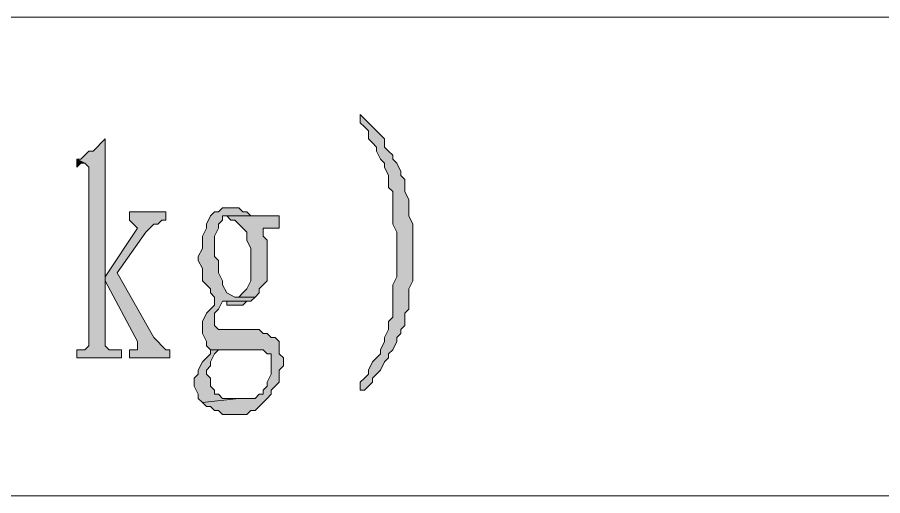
# Model space of a CAD drawing. Header units: millimetres. Extents: x 24 to 410, y 10 to 282.
# Drawn here: x 312.56 to 321.61, y 133.1 to 138.09 of the extents above; entities that cross this region are included whole.
import ezdxf

# ---------------------------------------------------------------- set-up
doc = ezdxf.new("R2010")
doc.units = ezdxf.units.MM

msp = doc.modelspace()

# ---------------------------------------------------------------- hatches: boundary and pattern name
h = msp.add_hatch(color=7)
h.dxf.hatch_style = 2
h.paths.add_polyline_path([(316.145333, 137.075333), (316.145333, 136.990667), (316.187667, 136.948333), (316.23, 136.906), (316.23, 136.821333), (316.272333, 136.779), (316.314667, 136.736667), (316.314667, 136.694333), (316.357, 136.609667), (316.399333, 136.567333), (316.399333, 136.525), (316.441667, 136.440333), (316.441667, 136.313333), (316.484, 136.271), (316.484, 135.932333), (316.526333, 135.847667), (316.526333, 135.636), (316.526333, 135.551333), (316.526333, 135.382), (316.484, 135.297333), (316.484, 134.958667), (316.441667, 134.916333), (316.441667, 134.831667), (316.399333, 134.747), (316.399333, 134.704667), (316.357, 134.62), (316.357, 134.577667), (316.314667, 134.535333), (316.272333, 134.493), (316.23, 134.408333), (316.23, 134.366), (316.187667, 134.323667), (316.145333, 134.281333), (316.145333, 134.196667), (316.187667, 134.196667), (316.23, 134.239), (316.272333, 134.281333), (316.272333, 134.323667), (316.314667, 134.366), (316.357, 134.408333), (316.399333, 134.493), (316.441667, 134.535333), (316.441667, 134.577667), (316.484, 134.62), (316.526333, 134.704667), (316.526333, 134.747), (316.568667, 134.789333), (316.568667, 134.831667), (316.611, 134.874), (316.611, 135.001), (316.653333, 135.043333), (316.653333, 135.255), (316.695667, 135.339667), (316.695667, 135.932333), (316.653333, 136.017), (316.653333, 136.186333), (316.611, 136.271), (316.611, 136.398), (316.568667, 136.440333), (316.568667, 136.482667), (316.526333, 136.567333), (316.484, 136.609667), (316.484, 136.652), (316.441667, 136.694333), (316.399333, 136.736667), (316.399333, 136.821333), (316.357, 136.863667), (316.314667, 136.906), (316.272333, 136.948333), (316.23, 136.990667), (316.187667, 137.033)])
h = msp.add_hatch(color=7)
h.dxf.hatch_style = 2
h.paths.add_polyline_path([(313.478333, 136.821333), (313.436, 136.779), (313.393667, 136.736667), (313.351333, 136.694333), (313.309, 136.694333), (313.266667, 136.652), (313.224333, 136.609667), (313.182, 136.609667), (313.266667, 136.567333), (313.309, 136.525), (313.309, 134.662333), (313.266667, 134.62), (313.182, 134.62), (313.182, 134.535333), (313.647667, 134.535333), (313.647667, 134.62), (313.520667, 134.62), (313.478333, 134.662333)])
h = msp.add_hatch(color=7)
h.dxf.hatch_style = 2
h.paths.add_polyline_path([(313.182, 136.609667), (313.182, 136.525), (313.224333, 136.567333), (313.266667, 136.567333)])
h = msp.add_hatch(color=7)
h.dxf.hatch_style = 2
h.paths.add_polyline_path([(314.833, 136.101667), (314.706, 136.101667), (314.663667, 136.059333), (314.621333, 136.059333), (314.579, 136.017), (314.536667, 135.932333), (314.536667, 135.89), (314.494333, 135.805333), (314.494333, 135.678333), (314.452, 135.593667), (314.452, 135.551333), (314.494333, 135.466667), (314.494333, 135.339667), (314.536667, 135.297333), (314.579, 135.255), (314.579, 135.212667), (314.621333, 135.170333), (314.621333, 135.085667), (314.579, 135.043333), (314.536667, 135.001), (314.494333, 134.916333), (314.494333, 134.789333), (314.536667, 134.704667), (314.536667, 134.662333), (314.579, 134.62), (315.129333, 134.62), (315.171667, 134.577667), (315.214, 134.577667), (315.214, 134.535333), (315.214, 134.366), (315.171667, 134.281333), (315.171667, 134.239), (315.129333, 134.196667), (315.129333, 134.154333), (315.087, 134.154333), (315.044667, 134.112), (314.875333, 134.112), (314.494333, 134.069667), (314.536667, 134.027333), (314.579, 134.027333), (314.621333, 133.985), (314.663667, 133.985), (314.706, 133.942667), (314.96, 133.942667), (315.002333, 133.985), (315.044667, 133.985), (315.087, 134.027333), (315.129333, 134.069667), (315.171667, 134.112), (315.214, 134.154333), (315.214, 134.196667), (315.256333, 134.239), (315.298667, 134.281333), (315.298667, 134.408333), (315.341, 134.450667), (315.341, 134.535333), (315.298667, 134.577667), (315.298667, 134.704667), (315.256333, 134.747), (315.214, 134.747), (315.171667, 134.789333), (315.129333, 134.789333), (315.087, 134.831667), (314.663667, 134.831667), (314.621333, 134.874), (314.621333, 135.001), (314.663667, 135.043333), (314.706, 135.128), (315.002333, 135.128), (315.044667, 135.170333), (314.833, 135.170333), (314.748333, 135.212667), (314.706, 135.297333), (314.706, 135.339667), (314.663667, 135.424333), (314.663667, 135.551333), (314.621333, 135.593667), (314.621333, 135.805333), (314.663667, 135.89), (314.663667, 135.932333), (314.706, 135.974667), (314.706, 136.017), (314.748333, 136.017), (315.298667, 136.017), (315.002333, 136.017), (314.96, 136.059333), (314.917667, 136.059333), (314.875333, 136.101667)])
h = msp.add_hatch(color=7)
h.dxf.hatch_style = 2
h.paths.add_polyline_path([(314.113333, 136.059333), (313.732333, 136.059333), (313.732333, 135.974667), (313.774667, 135.932333), (313.817, 135.89), (313.478333, 135.382), (313.478333, 135.339667), (313.817, 134.704667), (313.817, 134.62), (313.774667, 134.62), (313.732333, 134.62), (313.732333, 134.535333), (314.155667, 134.535333), (314.155667, 134.62), (314.113333, 134.62), (314.071, 134.662333), (314.028667, 134.704667), (313.986333, 134.747), (313.605333, 135.424333), (313.901667, 135.847667), (313.944, 135.89), (313.986333, 135.932333), (314.028667, 135.932333), (314.071, 135.974667), (314.113333, 135.974667)])
h = msp.add_hatch(color=7)
h.dxf.hatch_style = 2
h.paths.add_polyline_path([(315.298667, 136.017), (314.748333, 136.017), (314.790667, 135.974667), (314.833, 135.974667), (314.875333, 135.932333), (314.917667, 135.89), (314.96, 135.847667), (314.96, 135.763), (315.002333, 135.678333), (315.002333, 135.339667), (314.96, 135.255), (314.917667, 135.212667), (314.875333, 135.170333), (314.833, 135.170333), (315.044667, 135.170333), (315.087, 135.212667), (315.087, 135.255), (315.129333, 135.297333), (315.171667, 135.339667), (315.171667, 135.763), (315.129333, 135.805333), (315.129333, 135.89), (315.298667, 135.89)])
h = msp.add_hatch(color=7)
h.dxf.hatch_style = 2
h.paths.add_polyline_path([(315.002333, 135.128), (314.706, 135.128), (314.748333, 135.128), (314.748333, 135.085667), (314.833, 135.085667), (314.917667, 135.085667), (314.96, 135.128)])
h = msp.add_hatch(color=7)
h.dxf.hatch_style = 2
h.paths.add_polyline_path([(314.579, 134.62), (314.579, 134.577667), (314.536667, 134.535333), (314.494333, 134.493), (314.452, 134.408333), (314.452, 134.366), (314.409667, 134.323667), (314.409667, 134.239), (314.452, 134.154333), (314.452, 134.112), (314.494333, 134.069667), (314.875333, 134.112), (314.706, 134.112), (314.663667, 134.154333), (314.621333, 134.154333), (314.621333, 134.196667), (314.579, 134.239), (314.579, 134.323667), (314.536667, 134.366), (314.536667, 134.408333), (314.579, 134.450667), (314.579, 134.493), (314.621333, 134.577667), (314.663667, 134.62), (315.044667, 134.62)])

# ---------------------------------------------------------------- linework, layer by layer
at = {"color": 7, "lineweight": 0}
for points in [[(249.047, 138.091333), (377.063, 138.091333)], [(249.047, 133.096), (377.063, 133.096)]]:
    msp.add_lwpolyline(points, dxfattribs=at)
for points in [[(316.145333, 137.075333), (316.145333, 136.990667), (316.187667, 136.948333), (316.23, 136.906), (316.23, 136.821333), (316.272333, 136.779), (316.314667, 136.736667), (316.314667, 136.694333), (316.357, 136.609667), (316.399333, 136.567333), (316.399333, 136.525), (316.441667, 136.440333), (316.441667, 136.313333), (316.484, 136.271), (316.484, 135.932333), (316.526333, 135.847667), (316.526333, 135.636), (316.526333, 135.551333), (316.526333, 135.382), (316.484, 135.297333), (316.484, 134.958667), (316.441667, 134.916333), (316.441667, 134.831667), (316.399333, 134.747), (316.399333, 134.704667), (316.357, 134.62), (316.357, 134.577667), (316.314667, 134.535333), (316.272333, 134.493), (316.23, 134.408333), (316.23, 134.366), (316.187667, 134.323667), (316.145333, 134.281333), (316.145333, 134.196667), (316.187667, 134.196667), (316.23, 134.239), (316.272333, 134.281333), (316.272333, 134.323667), (316.314667, 134.366), (316.357, 134.408333), (316.399333, 134.493), (316.441667, 134.535333), (316.441667, 134.577667), (316.484, 134.62), (316.526333, 134.704667), (316.526333, 134.747), (316.568667, 134.789333), (316.568667, 134.831667), (316.611, 134.874), (316.611, 135.001), (316.653333, 135.043333), (316.653333, 135.255), (316.695667, 135.339667), (316.695667, 135.932333), (316.653333, 136.017), (316.653333, 136.186333), (316.611, 136.271), (316.611, 136.398), (316.568667, 136.440333), (316.568667, 136.482667), (316.526333, 136.567333), (316.484, 136.609667), (316.484, 136.652), (316.441667, 136.694333), (316.399333, 136.736667), (316.399333, 136.821333), (316.357, 136.863667), (316.314667, 136.906), (316.272333, 136.948333), (316.23, 136.990667), (316.187667, 137.033)], [(313.478333, 136.821333), (313.436, 136.779), (313.393667, 136.736667), (313.351333, 136.694333), (313.309, 136.694333), (313.266667, 136.652), (313.224333, 136.609667), (313.182, 136.609667), (313.266667, 136.567333), (313.309, 136.525), (313.309, 134.662333), (313.266667, 134.62), (313.182, 134.62), (313.182, 134.535333), (313.647667, 134.535333), (313.647667, 134.62), (313.520667, 134.62), (313.478333, 134.662333)], [(313.182, 136.609667), (313.182, 136.525), (313.224333, 136.567333), (313.266667, 136.567333)], [(314.833, 136.101667), (314.706, 136.101667), (314.663667, 136.059333), (314.621333, 136.059333), (314.579, 136.017), (314.536667, 135.932333), (314.536667, 135.89), (314.494333, 135.805333), (314.494333, 135.678333), (314.452, 135.593667), (314.452, 135.551333), (314.494333, 135.466667), (314.494333, 135.339667), (314.536667, 135.297333), (314.579, 135.255), (314.579, 135.212667), (314.621333, 135.170333), (314.621333, 135.085667), (314.579, 135.043333), (314.536667, 135.001), (314.494333, 134.916333), (314.494333, 134.789333), (314.536667, 134.704667), (314.536667, 134.662333), (314.579, 134.62), (315.129333, 134.62), (315.171667, 134.577667), (315.214, 134.577667), (315.214, 134.535333), (315.214, 134.366), (315.171667, 134.281333), (315.171667, 134.239), (315.129333, 134.196667), (315.129333, 134.154333), (315.087, 134.154333), (315.044667, 134.112), (314.875333, 134.112), (314.494333, 134.069667), (314.536667, 134.027333), (314.579, 134.027333), (314.621333, 133.985), (314.663667, 133.985), (314.706, 133.942667), (314.96, 133.942667), (315.002333, 133.985), (315.044667, 133.985), (315.087, 134.027333), (315.129333, 134.069667), (315.171667, 134.112), (315.214, 134.154333), (315.214, 134.196667), (315.256333, 134.239), (315.298667, 134.281333), (315.298667, 134.408333), (315.341, 134.450667), (315.341, 134.535333), (315.298667, 134.577667), (315.298667, 134.704667), (315.256333, 134.747), (315.214, 134.747), (315.171667, 134.789333), (315.129333, 134.789333), (315.087, 134.831667), (314.663667, 134.831667), (314.621333, 134.874), (314.621333, 135.001), (314.663667, 135.043333), (314.706, 135.128), (315.002333, 135.128), (315.044667, 135.170333), (314.833, 135.170333), (314.748333, 135.212667), (314.706, 135.297333), (314.706, 135.339667), (314.663667, 135.424333), (314.663667, 135.551333), (314.621333, 135.593667), (314.621333, 135.805333), (314.663667, 135.89), (314.663667, 135.932333), (314.706, 135.974667), (314.706, 136.017), (314.748333, 136.017), (315.298667, 136.017), (315.002333, 136.017), (314.96, 136.059333), (314.917667, 136.059333), (314.875333, 136.101667)], [(314.113333, 136.059333), (313.732333, 136.059333), (313.732333, 135.974667), (313.774667, 135.932333), (313.817, 135.89), (313.478333, 135.382), (313.478333, 135.339667), (313.817, 134.704667), (313.817, 134.62), (313.774667, 134.62), (313.732333, 134.62), (313.732333, 134.535333), (314.155667, 134.535333), (314.155667, 134.62), (314.113333, 134.62), (314.071, 134.662333), (314.028667, 134.704667), (313.986333, 134.747), (313.605333, 135.424333), (313.901667, 135.847667), (313.944, 135.89), (313.986333, 135.932333), (314.028667, 135.932333), (314.071, 135.974667), (314.113333, 135.974667)], [(315.298667, 136.017), (314.748333, 136.017), (314.790667, 135.974667), (314.833, 135.974667), (314.875333, 135.932333), (314.917667, 135.89), (314.96, 135.847667), (314.96, 135.763), (315.002333, 135.678333), (315.002333, 135.339667), (314.96, 135.255), (314.917667, 135.212667), (314.875333, 135.170333), (314.833, 135.170333), (315.044667, 135.170333), (315.087, 135.212667), (315.087, 135.255), (315.129333, 135.297333), (315.171667, 135.339667), (315.171667, 135.763), (315.129333, 135.805333), (315.129333, 135.89), (315.298667, 135.89)], [(315.002333, 135.128), (314.706, 135.128), (314.748333, 135.128), (314.748333, 135.085667), (314.833, 135.085667), (314.917667, 135.085667), (314.96, 135.128)], [(314.579, 134.62), (314.579, 134.577667), (314.536667, 134.535333), (314.494333, 134.493), (314.452, 134.408333), (314.452, 134.366), (314.409667, 134.323667), (314.409667, 134.239), (314.452, 134.154333), (314.452, 134.112), (314.494333, 134.069667), (314.875333, 134.112), (314.706, 134.112), (314.663667, 134.154333), (314.621333, 134.154333), (314.621333, 134.196667), (314.579, 134.239), (314.579, 134.323667), (314.536667, 134.366), (314.536667, 134.408333), (314.579, 134.450667), (314.579, 134.493), (314.621333, 134.577667), (314.663667, 134.62), (315.044667, 134.62)]]:
    msp.add_lwpolyline(points, close=True, dxfattribs=at)

doc.saveas('drawing.dxf')
